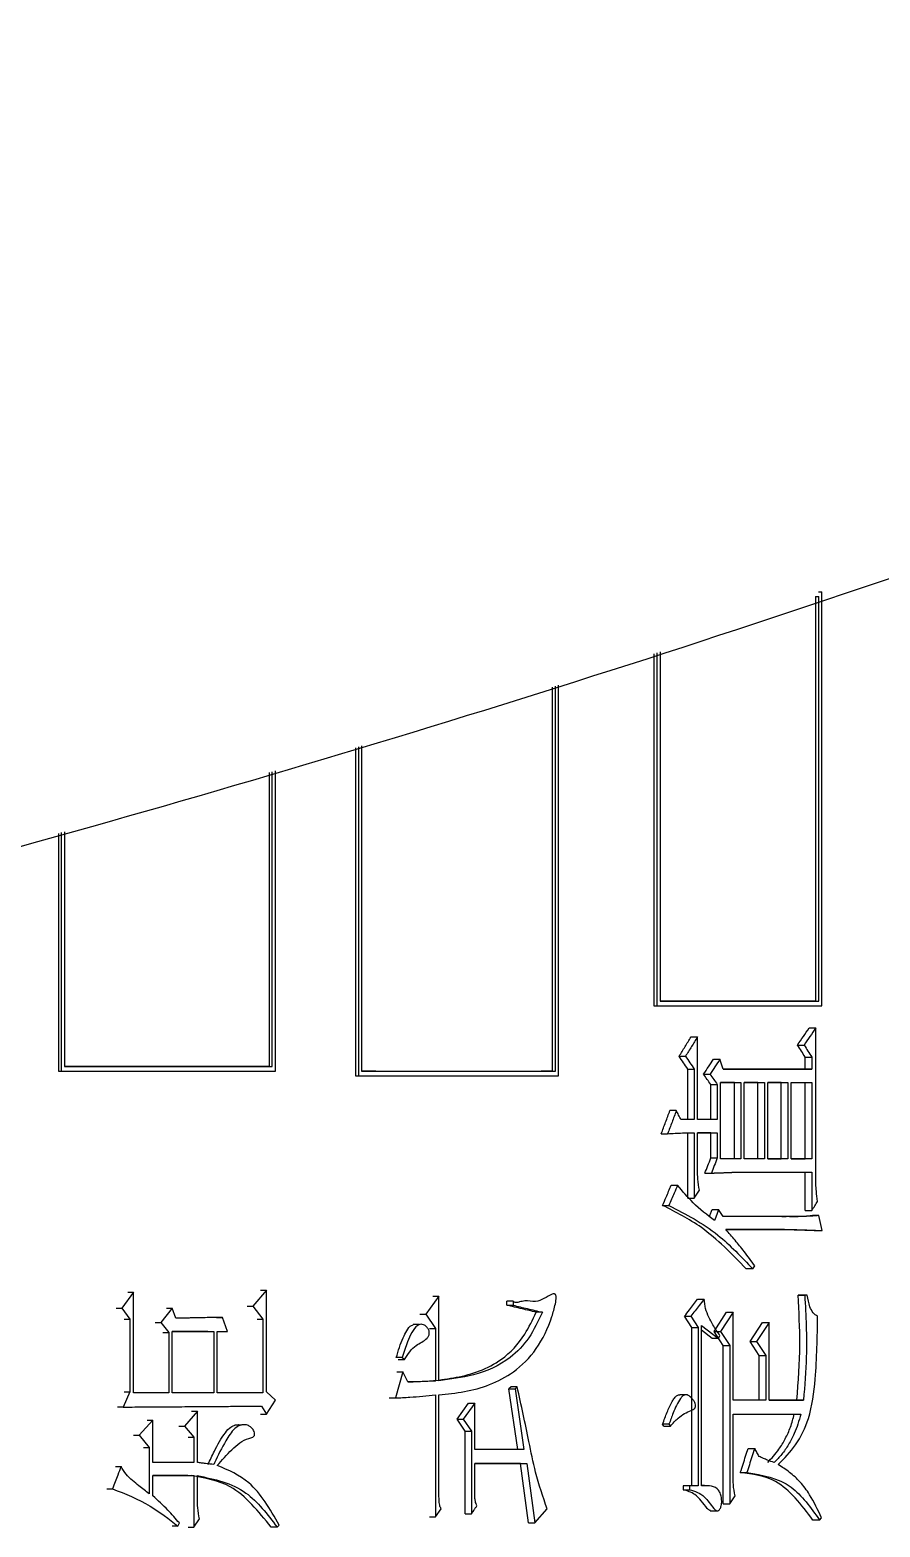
# Model space of a CAD drawing. Header units: millimetres. Extents: x 2003 to 4439, y 563 to 2285.
# Drawn here: x 2864.21 to 2873.34, y 735.82 to 751.88 of the extents above; entities that cross this region are included whole.
import ezdxf

# ---------------------------------------------------------------- set-up
doc = ezdxf.new("R2010")
doc.units = ezdxf.units.MM

msp = doc.modelspace()

# ---------------------------------------------------------------- linework, layer by layer
at = {"color": 7, "linetype": 'Continuous', "lineweight": 25}
for p, q in [((2872.678, 745.851), (2872.714, 745.851)), ((2872.714, 741.41), (2872.714, 745.851)), ((2872.646, 745.801), (2872.682, 745.801)), ((2872.646, 745.801), (2872.646, 741.46)), ((2872.682, 741.46), (2872.682, 745.801)), ((2870.944, 745.196), (2870.944, 741.41)), ((2870.977, 745.207), (2870.977, 741.46)), ((2870.91, 745.185), (2870.91, 741.41)), ((2869.821, 744.826), (2869.821, 740.707)), ((2869.854, 740.707), (2869.854, 744.837)), ((2869.888, 740.657), (2869.888, 744.848)), ((2867.708, 744.178), (2867.708, 740.657)), ((2867.74, 744.187), (2867.74, 740.657)), ((2867.774, 744.197), (2867.774, 740.707)), ((2866.782, 743.911), (2866.782, 740.757)), ((2866.814, 740.757), (2866.814, 743.92)), ((2866.849, 740.707), (2866.849, 743.93)), ((2864.55, 743.267), (2864.55, 740.707)), ((2864.586, 743.277), (2864.586, 740.757)), ((2864.52, 743.258), (2864.52, 740.707)), ((2870.91, 741.41), (2872.678, 741.41)), ((2870.91, 741.41), (2870.944, 741.41)), ((2870.944, 741.41), (2872.714, 741.41)), ((2870.977, 741.46), (2872.682, 741.46)), ((2872.646, 741.46), (2870.977, 741.46)), ((2872.646, 741.46), (2872.682, 741.46)), ((2872.678, 741.41), (2872.714, 741.41)), ((2871.31, 741.075), (2871.379, 741.075)), ((2871.379, 740.188), (2871.379, 741.075)), ((2872.578, 741.172), (2872.649, 741.172)), ((2871.183, 740.869), (2871.251, 740.869)), ((2872.453, 740.988), (2872.524, 740.988)), ((2872.536, 740.858), (2872.607, 740.858)), ((2872.536, 740.728), (2872.536, 740.858)), ((2872.607, 740.858), (2872.607, 740.728)), ((2864.52, 740.707), (2866.818, 740.707)), ((2864.52, 740.707), (2864.55, 740.707)), ((2866.782, 740.757), (2866.814, 740.757)), ((2866.818, 740.707), (2866.849, 740.707)), ((2867.926, 740.707), (2867.774, 740.707)), ((2869.821, 740.707), (2869.7, 740.707)), ((2869.821, 740.707), (2869.854, 740.707)), ((2871.275, 740.728), (2871.344, 740.728)), ((2871.275, 740.188), (2871.275, 740.728)), ((2871.344, 740.728), (2871.344, 740.188)), ((2871.551, 740.837), (2871.62, 740.837)), ((2872.607, 740.728), (2871.655, 740.728)), ((2871.655, 740.728), (2872.536, 740.728)), ((2872.536, 740.728), (2872.607, 740.728)), ((2867.708, 740.657), (2867.774, 740.657)), ((2867.708, 740.657), (2867.74, 740.657)), ((2868.266, 740.657), (2869.854, 740.657)), ((2869.854, 740.657), (2869.888, 740.657)), ((2871.445, 740.674), (2871.514, 740.674)), ((2871.522, 740.566), (2871.592, 740.566)), ((2871.522, 740.188), (2871.522, 740.566)), ((2871.592, 740.566), (2871.592, 740.188)), ((2871.627, 739.766), (2871.627, 740.588)), ((2871.627, 740.588), (2871.845, 740.588)), ((2871.776, 740.588), (2871.627, 740.588)), ((2871.776, 740.588), (2871.845, 740.588)), ((2871.776, 739.766), (2871.776, 740.588)), ((2871.845, 740.588), (2871.845, 739.766)), ((2871.881, 739.766), (2871.881, 740.588)), ((2871.881, 740.588), (2872.098, 740.588)), ((2872.028, 740.588), (2871.881, 740.588)), ((2872.028, 740.588), (2872.098, 740.588)), ((2872.028, 739.766), (2872.028, 740.588)), ((2872.098, 740.588), (2872.098, 739.766)), ((2872.133, 739.766), (2872.133, 740.588)), ((2872.133, 740.588), (2872.35, 740.588)), ((2872.279, 740.588), (2872.133, 740.588)), ((2872.279, 740.588), (2872.35, 740.588)), ((2872.279, 739.766), (2872.279, 740.588)), ((2872.35, 740.588), (2872.35, 739.766)), ((2872.384, 739.766), (2872.384, 740.588)), ((2872.384, 740.588), (2872.607, 740.588)), ((2872.536, 739.766), (2872.536, 740.588)), ((2872.607, 740.588), (2872.607, 739.766)), ((2871.152, 740.285), (2871.083, 740.285)), ((2871.344, 740.188), (2871.202, 740.188)), ((2871.592, 740.188), (2871.379, 740.188)), ((2870.991, 740.036), (2871.059, 740.036)), ((2871.275, 739.344), (2871.275, 740.047)), ((2871.344, 740.047), (2871.344, 739.344)), ((2871.379, 740.047), (2871.592, 740.047)), ((2871.379, 739.647), (2871.379, 740.047)), ((2871.522, 740.047), (2871.379, 740.047)), ((2871.522, 740.047), (2871.592, 740.047)), ((2871.522, 739.777), (2871.522, 740.047)), ((2871.592, 740.047), (2871.592, 739.777)), ((2871.522, 739.777), (2871.592, 739.777)), ((2871.845, 739.766), (2871.627, 739.766)), ((2872.098, 739.766), (2871.881, 739.766)), ((2872.35, 739.766), (2872.133, 739.766)), ((2872.133, 739.766), (2872.279, 739.766)), ((2872.35, 739.766), (2872.279, 739.766)), ((2872.607, 739.766), (2872.384, 739.766)), ((2872.384, 739.766), (2872.536, 739.766)), ((2872.607, 739.766), (2872.536, 739.766)), ((2871.459, 739.614), (2871.528, 739.614)), ((2871.824, 739.625), (2872.607, 739.625)), ((2872.536, 739.214), (2872.536, 739.625)), ((2872.607, 739.625), (2872.607, 739.214)), ((2871.097, 739.484), (2871.166, 739.484)), ((2871.005, 739.268), (2871.073, 739.268)), ((2871.275, 739.344), (2871.344, 739.344)), ((2871.536, 739.225), (2871.606, 739.225)), ((2871.655, 739.149), (2871.606, 739.225)), ((2872.357, 739.149), (2871.655, 739.149)), ((2872.286, 739.149), (2872.332, 739.149)), ((2872.536, 739.214), (2872.607, 739.214)), ((2872.683, 739.16), (2872.613, 739.16)), ((2872.718, 738.998), (2872.683, 739.16)), ((2871.683, 739.008), (2872.384, 739.008)), ((2872.314, 739.008), (2871.683, 739.008)), ((2872.314, 739.008), (2872.384, 739.008)), ((2872.647, 738.998), (2872.718, 738.998)), ((2871.972, 738.587), (2871.993, 738.619)), ((2871.972, 738.587), (2871.902, 738.587)), ((2865.324, 738.338), (2865.2, 738.165)), ((2865.263, 738.338), (2865.324, 738.338)), ((2865.324, 737.256), (2865.324, 738.338)), ((2866.752, 738.359), (2866.608, 738.186)), ((2866.69, 738.359), (2866.752, 738.359)), ((2866.752, 737.267), (2866.752, 738.359)), ((2868.604, 738.295), (2868.463, 738.1)), ((2868.539, 738.295), (2868.604, 738.295)), ((2868.604, 737.386), (2868.604, 738.295)), ((2872.46, 738.305), (2872.531, 738.305)), ((2872.488, 738.305), (2872.46, 738.305)), ((2872.558, 738.305), (2872.488, 738.305)), ((2872.558, 738.305), (2872.531, 738.305)), ((2865.139, 738.165), (2865.2, 738.165)), ((2865.2, 738.165), (2865.285, 738.046)), ((2865.741, 738.165), (2865.618, 738.013)), ((2865.68, 738.165), (2865.741, 738.165)), ((2865.78, 738.057), (2865.741, 738.165)), ((2866.545, 738.186), (2866.608, 738.186)), ((2866.608, 738.186), (2866.714, 738.046)), ((2869.4, 738.24), (2869.334, 738.24)), ((2869.334, 738.197), (2869.334, 738.24)), ((2869.334, 738.197), (2869.4, 738.197)), ((2869.4, 738.24), (2869.4, 738.197)), ((2869.714, 738.121), (2869.647, 738.121)), ((2871.381, 738.262), (2871.45, 738.262)), ((2871.558, 737.916), (2871.691, 738.121)), ((2871.761, 738.121), (2871.627, 737.916)), ((2871.691, 738.121), (2871.761, 738.121)), ((2871.761, 737.18), (2871.761, 738.121)), ((2865.224, 738.046), (2865.285, 738.046)), ((2865.285, 738.046), (2865.285, 737.267)), ((2865.557, 738.013), (2865.618, 738.013)), ((2865.618, 738.013), (2865.703, 737.905)), ((2866.217, 738.067), (2866.279, 738.067)), ((2866.333, 737.916), (2866.279, 738.067)), ((2866.652, 738.046), (2866.714, 738.046)), ((2866.714, 738.046), (2866.714, 737.256)), ((2868.393, 737.989), (2868.327, 737.989)), ((2868.398, 738.1), (2868.463, 738.1)), ((2868.463, 738.1), (2868.567, 737.948)), ((2871.239, 738.078), (2871.308, 738.078)), ((2871.317, 737.959), (2871.239, 738.078)), ((2871.308, 738.078), (2871.386, 737.959)), ((2871.422, 737.981), (2871.606, 737.84)), ((2871.422, 736.261), (2871.422, 737.981)), ((2871.944, 737.808), (2872.077, 738.013)), ((2872.147, 738.013), (2872.014, 737.808)), ((2872.077, 738.013), (2872.147, 738.013)), ((2872.147, 737.18), (2872.147, 738.013)), ((2865.641, 737.905), (2865.703, 737.905)), ((2865.703, 737.905), (2865.703, 737.256)), ((2865.741, 737.256), (2865.741, 737.916)), ((2865.741, 737.916), (2866.187, 737.916)), ((2866.125, 737.916), (2865.741, 737.916)), ((2866.125, 737.916), (2866.187, 737.916)), ((2866.187, 737.916), (2866.187, 737.256)), ((2866.225, 737.916), (2866.333, 737.916)), ((2866.225, 737.256), (2866.225, 737.916)), ((2866.271, 737.916), (2866.333, 737.916)), ((2868.502, 737.948), (2868.567, 737.948)), ((2868.567, 737.948), (2868.567, 737.386)), ((2871.317, 737.959), (2871.386, 737.959)), ((2871.317, 736.261), (2871.317, 737.959)), ((2871.386, 737.959), (2871.386, 736.261)), ((2871.536, 737.84), (2871.422, 737.928)), ((2871.606, 737.84), (2871.536, 737.84)), ((2871.558, 737.916), (2871.627, 737.916)), ((2871.656, 737.764), (2871.558, 737.916)), ((2871.606, 737.84), (2871.62, 737.873)), ((2871.627, 737.916), (2871.726, 737.764)), ((2871.944, 737.808), (2872.014, 737.808)), ((2872.042, 737.656), (2871.944, 737.808)), ((2872.014, 737.808), (2872.112, 737.656)), ((2871.656, 737.764), (2871.726, 737.764)), ((2871.656, 736.066), (2871.656, 737.764)), ((2871.726, 737.764), (2871.726, 736.066)), ((2872.042, 737.656), (2872.112, 737.656)), ((2872.042, 737.18), (2872.042, 737.656)), ((2872.112, 737.656), (2872.112, 737.18)), ((2868.218, 737.483), (2868.136, 737.202)), ((2868.153, 737.483), (2868.218, 737.483)), ((2868.168, 737.613), (2868.233, 737.613)), ((2868.27, 737.375), (2868.218, 737.483)), ((2868.502, 737.386), (2868.567, 737.386)), ((2869.378, 737.321), (2869.356, 737.299)), ((2869.444, 737.321), (2869.378, 737.321)), ((2869.444, 737.321), (2869.422, 737.299)), ((2865.285, 737.267), (2865.215, 737.105)), ((2865.703, 737.256), (2865.324, 737.256)), ((2866.187, 737.256), (2865.741, 737.256)), ((2866.714, 737.256), (2866.225, 737.256)), ((2866.851, 737.18), (2866.752, 737.267)), ((2866.752, 737.029), (2866.851, 737.18)), ((2868.071, 737.202), (2868.136, 737.202)), ((2868.567, 737.234), (2868.567, 735.926)), ((2868.604, 736.142), (2868.604, 737.234)), ((2869.356, 737.299), (2869.422, 737.299)), ((2869.451, 736.65), (2869.356, 737.299)), ((2869.422, 737.299), (2869.517, 736.65)), ((2871.258, 737.236), (2871.189, 737.236)), ((2872.112, 737.18), (2871.761, 737.18)), ((2872.517, 737.18), (2872.147, 737.18)), ((2872.147, 737.18), (2872.446, 737.18)), ((2872.446, 737.18), (2872.517, 737.18)), ((2865.215, 737.105), (2865.155, 737.105)), ((2866.011, 737.061), (2865.872, 736.899)), ((2865.949, 737.061), (2866.011, 737.061)), ((2866.011, 736.51), (2866.011, 737.061)), ((2866.69, 737.029), (2866.752, 737.029)), ((2866.699, 737.115), (2866.752, 737.029)), ((2868.798, 736.975), (2868.923, 737.148)), ((2868.989, 737.148), (2868.863, 736.975)), ((2868.923, 737.148), (2868.989, 737.148)), ((2868.989, 736.65), (2868.989, 737.148)), ((2871.761, 736.369), (2871.761, 737.029)), ((2871.761, 737.029), (2872.489, 737.029)), ((2865.533, 736.964), (2865.386, 736.802)), ((2865.472, 736.964), (2865.533, 736.964)), ((2865.533, 736.51), (2865.533, 736.964)), ((2865.811, 736.899), (2865.872, 736.899)), ((2865.872, 736.899), (2865.972, 736.78)), ((2866.475, 736.91), (2866.412, 736.91)), ((2868.798, 736.975), (2868.863, 736.975)), ((2868.886, 736.845), (2868.798, 736.975)), ((2868.863, 736.975), (2868.952, 736.845)), ((2868.886, 736.845), (2868.952, 736.845)), ((2868.886, 735.958), (2868.886, 736.845)), ((2871.073, 736.921), (2871.005, 736.921)), ((2871.019, 736.899), (2871.005, 736.921)), ((2871.019, 736.899), (2871.088, 736.899)), ((2871.073, 736.921), (2871.088, 736.899)), ((2865.325, 736.802), (2865.386, 736.802)), ((2865.386, 736.802), (2865.494, 736.672)), ((2865.911, 736.78), (2865.972, 736.78)), ((2865.972, 736.78), (2865.972, 736.51)), ((2865.433, 736.672), (2865.494, 736.672)), ((2865.494, 736.672), (2865.494, 736.174)), ((2869.517, 736.65), (2868.989, 736.65)), ((2871.923, 736.661), (2871.993, 736.661)), ((2865.131, 736.466), (2865.192, 736.466)), ((2865.972, 736.51), (2865.533, 736.51)), ((2865.533, 736.369), (2865.972, 736.369)), ((2865.533, 736.153), (2865.533, 736.369)), ((2865.91, 736.369), (2865.533, 736.369)), ((2865.911, 736.369), (2865.972, 736.369)), ((2865.972, 736.369), (2865.972, 735.817)), ((2866.011, 736.12), (2866.011, 736.369)), ((2868.989, 736.499), (2869.546, 736.499)), ((2868.989, 736.174), (2868.989, 736.499)), ((2869.48, 736.499), (2868.989, 736.499)), ((2869.48, 736.499), (2869.546, 736.499)), ((2869.567, 735.861), (2869.48, 736.499)), ((2869.546, 736.499), (2869.634, 735.861)), ((2871.839, 736.401), (2871.909, 736.401)), ((2865.038, 736.228), (2865.099, 736.228)), ((2871.225, 736.261), (2871.225, 736.218)), ((2871.294, 736.261), (2871.225, 736.261)), ((2871.225, 736.218), (2871.294, 736.218)), ((2871.294, 736.261), (2871.294, 736.218)), ((2871.386, 736.261), (2871.294, 736.261)), ((2871.453, 736.262), (2871.422, 736.262)), ((2871.656, 736.066), (2871.726, 736.066)), ((2871.726, 736.066), (2871.782, 736.153)), ((2865.972, 735.817), (2866.034, 735.904)), ((2868.502, 735.926), (2868.567, 735.926)), ((2868.567, 735.926), (2868.627, 736.012)), ((2868.886, 735.958), (2868.952, 735.958)), ((2869.634, 735.861), (2869.765, 736.012)), ((2871.515, 735.993), (2871.585, 735.993)), ((2872.69, 735.893), (2872.619, 735.893)), ((2872.69, 735.893), (2872.711, 735.915)), ((2865.803, 735.828), (2865.818, 735.861)), ((2866.866, 735.817), (2866.889, 735.839)), ((2869.567, 735.861), (2869.634, 735.861))]:
    msp.add_line(p, q, dxfattribs=at)
at = {"color": 7, "linetype": 'Continuous', "lineweight": 25, "flags": 128}
for points in [[(2872.649, 739.571), (2872.649, 740.165), (2872.649, 741.172)], [(2871.655, 740.728), (2871.637, 740.783), (2871.62, 740.837)], [(2871.606, 739.225), (2871.59, 739.18), (2871.576, 739.143), (2871.563, 739.106)], [(2868.21, 737.635), (2868.187, 737.635), (2868.166, 737.635), (2868.146, 737.635)], [(2868.21, 737.635), (2868.222, 737.624), (2868.233, 737.613)], [(2865.224, 737.267), (2865.239, 737.267), (2865.255, 737.267), (2865.285, 737.267)], [(2868.952, 736.845), (2868.952, 736.401), (2868.952, 735.958)], [(2865.803, 735.828), (2865.779, 735.828), (2865.76, 735.828), (2865.742, 735.828)], [(2865.911, 735.817), (2865.926, 735.817), (2865.941, 735.817), (2865.972, 735.817)], [(2866.866, 735.817), (2866.843, 735.817), (2866.823, 735.817), (2866.804, 735.817)]]:
    msp.add_lwpolyline(points, dxfattribs=at)
at = {"color": 7, "linetype": 'Continuous', "lineweight": 25}
for points, knots in [([(2818.188, 736.933), (2820.748, 736.958), (2824.328, 736.993), (2829.598, 737.272), (2834.062, 737.607), (2839.378, 738.173), (2844.947, 738.946), (2850.76, 739.956), (2856.732, 741.212), (2862.808, 742.723), (2868.946, 744.493), (2875.111, 746.527), (2881.274, 748.827), (2887.411, 751.392), (2893.499, 754.223), (2899.519, 757.316), (2905.452, 760.671), (2911.281, 764.283), (2916.991, 768.149), (2922.566, 772.263), (2927.993, 776.62), (2933.259, 781.214), (2938.35, 786.039), (2943.255, 791.086), (2947.962, 796.349), (2952.46, 801.819), (2956.738, 807.488), (2960.787, 813.345), (2964.597, 819.381), (2968.158, 825.587), (2971.463, 831.952), (2974.504, 838.464), (2977.273, 845.114), (2979.764, 851.888), (2981.969, 858.776), (2983.884, 865.765), (2985.502, 872.842), (2986.82, 879.996), (2987.833, 887.213), (2988.538, 894.48), (2988.93, 901.784), (2989.009, 909.112), (2988.772, 916.45), (2988.218, 923.785), (2987.346, 931.102), (2986.156, 938.39), (2984.648, 945.632), (2982.823, 952.817), (2980.682, 959.93), (2978.228, 966.957), (2975.463, 973.886), (2972.391, 980.702), (2969.014, 987.393), (2965.336, 993.945), (2961.362, 1000.345), (2957.097, 1006.58), (2952.546, 1012.638), (2947.714, 1018.506), (2942.607, 1024.173), (2937.23, 1029.625), (2931.784, 1034.673), (2926.31, 1039.325), (2920.852, 1043.595), (2915.227, 1047.637), (2909.446, 1051.445), (2903.518, 1055.013), (2897.456, 1058.335), (2891.27, 1061.406), (2884.973, 1064.219), (2878.58, 1066.771), (2872.105, 1069.057), (2865.567, 1071.073), (2858.992, 1072.816), (2852.419, 1074.281), (2845.925, 1075.462), (2839.636, 1076.359), (2834.112, 1076.943), (2829.229, 1077.31), (2824.405, 1077.55), (2818.431, 1077.667), (2812.914, 1077.557), (2807.645, 1077.285), (2803.18, 1076.948), (2797.864, 1076.383), (2792.295, 1075.609), (2786.482, 1074.599), (2780.511, 1073.343), (2774.435, 1071.833), (2768.297, 1070.062), (2762.131, 1068.028), (2755.968, 1065.728), (2749.831, 1063.163), (2743.743, 1060.333), (2737.723, 1057.239), (2731.791, 1053.884), (2725.962, 1050.272), (2720.252, 1046.407), (2714.676, 1042.292), (2709.249, 1037.935), (2703.983, 1033.341), (2698.892, 1028.516), (2693.987, 1023.469), (2689.28, 1018.206), (2684.782, 1012.736), (2680.504, 1007.068), (2676.455, 1001.21), (2672.646, 995.174), (2669.084, 988.968), (2665.779, 982.603), (2662.737, 976.091), (2659.975, 969.44), (2657.638, 963.158), (2656.359, 959.053), (2655.796, 957.244)], [0, 0, 0, 0, 0.0102074, 0.014274, 0.021037, 0.0280561, 0.0355867, 0.0434511, 0.0515783, 0.0599113, 0.0684099, 0.0770439, 0.085791, 0.0946336, 0.1035582, 0.112554, 0.1216124, 0.1307262, 0.1398897, 0.1490979, 0.1583469, 0.1676331, 0.1769537, 0.1863062, 0.1956884, 0.2050985, 0.2145348, 0.2239961, 0.233481, 0.2429885, 0.2525178, 0.262068, 0.2716385, 0.2812287, 0.2908382, 0.3004664, 0.3101132, 0.3197782, 0.3294613, 0.3391624, 0.3488814, 0.3586183, 0.3683733, 0.3781464, 0.387938, 0.3977483, 0.4075776, 0.4174265, 0.4272956, 0.4371854, 0.4470968, 0.4570307, 0.4669882, 0.4769704, 0.486979, 0.4970156, 0.5070822, 0.5171812, 0.5273154, 0.5374882, 0.5477037, 0.5569145, 0.5661226, 0.5753266, 0.5845258, 0.5937191, 0.6029052, 0.6120821, 0.6212471, 0.6303962, 0.6395236, 0.6486197, 0.6576679, 0.6666375, 0.6754633, 0.6839789, 0.6919633, 0.6976055, 0.7035012, 0.7112199, 0.7214273, 0.7254939, 0.7322569, 0.739276, 0.7468066, 0.754671, 0.7627982, 0.7711312, 0.7796298, 0.7882638, 0.7970109, 0.8058535, 0.8147781, 0.8237739, 0.8328323, 0.8419461, 0.8511096, 0.8603178, 0.8695668, 0.878853, 0.8881736, 0.8975261, 0.9069083, 0.9163184, 0.9257547, 0.935216, 0.9447009, 0.9542084, 0.9637377, 0.9732879, 0.9828584, 0.9924486, 1, 1, 1, 1]), ([(2871.183, 740.869), (2871.204, 740.903), (2871.246, 740.972), (2871.289, 741.04), (2871.31, 741.075)], [0, 0, 0, 0, 0.499999, 1, 1, 1, 1]), ([(2871.379, 741.075), (2871.358, 741.04), (2871.315, 740.972), (2871.273, 740.903), (2871.251, 740.869)], [0, 0, 0, 0, 0.5, 1, 1, 1, 1]), ([(2872.453, 740.988), (2872.474, 741.019), (2872.516, 741.08), (2872.557, 741.141), (2872.578, 741.172)], [0, 0, 0, 0, 0.499999, 1, 1, 1, 1]), ([(2872.649, 741.172), (2872.628, 741.141), (2872.586, 741.08), (2872.544, 741.019), (2872.524, 740.988)], [0, 0, 0, 0, 0.5, 1, 1, 1, 1]), ([(2871.275, 740.728), (2871.259, 740.752), (2871.229, 740.799), (2871.198, 740.846), (2871.183, 740.869)], [0, 0, 0, 0, 0.5, 1, 1, 1, 1]), ([(2871.251, 740.869), (2871.267, 740.846), (2871.298, 740.799), (2871.328, 740.752), (2871.344, 740.728)], [0, 0, 0, 0, 0.499999, 1, 1, 1, 1]), ([(2872.536, 740.858), (2872.522, 740.88), (2872.495, 740.923), (2872.467, 740.966), (2872.453, 740.988)], [0, 0, 0, 0, 0.5, 1, 1, 1, 1]), ([(2872.524, 740.988), (2872.537, 740.966), (2872.565, 740.923), (2872.593, 740.88), (2872.607, 740.858)], [0, 0, 0, 0, 0.499999, 1, 1, 1, 1]), ([(2864.55, 740.707), (2864.783, 740.707), (2865.248, 740.707), (2866.016, 740.707), (2866.546, 740.707), (2866.849, 740.707)], [0, 0, 0, 0, 0.300085, 0.60017, 1, 1, 1, 1]), ([(2864.586, 740.757), (2864.819, 740.757), (2865.284, 740.757), (2866.027, 740.757), (2866.534, 740.757), (2866.814, 740.757)], [0, 0, 0, 0, 0.30968, 0.61936, 1, 1, 1, 1]), ([(2866.782, 740.757), (2866.599, 740.757), (2866.232, 740.757), (2865.503, 740.757), (2864.951, 740.757), (2864.586, 740.757)], [0, 0, 0, 0, 0.2534485, 0.506897, 1, 1, 1, 1]), ([(2867.774, 740.707), (2867.992, 740.707), (2868.427, 740.707), (2869.121, 740.707), (2869.594, 740.707), (2869.854, 740.707)], [0, 0, 0, 0, 0.309921, 0.619841, 1, 1, 1, 1]), ([(2871.445, 740.674), (2871.462, 740.701), (2871.498, 740.755), (2871.533, 740.81), (2871.551, 740.837)], [0, 0, 0, 0, 0.4999987, 1, 1, 1, 1]), ([(2871.62, 740.837), (2871.602, 740.81), (2871.567, 740.755), (2871.531, 740.701), (2871.514, 740.674)], [0, 0, 0, 0, 0.499999, 1, 1, 1, 1]), ([(2867.74, 740.657), (2867.957, 740.657), (2868.393, 740.657), (2869.11, 740.657), (2869.605, 740.657), (2869.888, 740.657)], [0, 0, 0, 0, 0.300081, 0.600162, 1, 1, 1, 1]), ([(2871.522, 740.566), (2871.509, 740.584), (2871.484, 740.62), (2871.458, 740.656), (2871.445, 740.674)], [0, 0, 0, 0, 0.5000002, 1, 1, 1, 1]), ([(2871.514, 740.674), (2871.527, 740.656), (2871.553, 740.62), (2871.579, 740.584), (2871.592, 740.566)], [0, 0, 0, 0, 0.499999, 1, 1, 1, 1]), ([(2870.991, 740.036), (2871.006, 740.078), (2871.037, 740.161), (2871.068, 740.243), (2871.083, 740.285)], [0, 0, 0, 0, 0.5, 1, 1, 1, 1]), ([(2871.152, 740.285), (2871.136, 740.243), (2871.106, 740.161), (2871.075, 740.078), (2871.059, 740.036)], [0, 0, 0, 0, 0.499999, 1, 1, 1, 1]), ([(2871.202, 740.188), (2871.193, 740.204), (2871.177, 740.236), (2871.16, 740.269), (2871.152, 740.285)], [0, 0, 0, 0, 0.500001, 1, 1, 1, 1]), ([(2871.059, 740.036), (2871.086, 740.038), (2871.138, 740.042), (2871.233, 740.046), (2871.301, 740.047), (2871.344, 740.047)], [0, 0, 0, 0, 0.276869, 0.553757, 1, 1, 1, 1]), ([(2871.459, 739.614), (2871.469, 739.641), (2871.491, 739.695), (2871.512, 739.749), (2871.522, 739.777)], [0, 0, 0, 0, 0.499999, 1, 1, 1, 1]), ([(2871.592, 739.777), (2871.581, 739.749), (2871.56, 739.695), (2871.539, 739.641), (2871.528, 739.614)], [0, 0, 0, 0, 0.5, 1, 1, 1, 1]), ([(2871.4, 739.43), (2871.393, 739.47), (2871.381, 739.541), (2871.38, 739.614), (2871.379, 739.647)], [0, 0, 0, 0, 0.558835, 1, 1, 1, 1]), ([(2871.528, 739.614), (2871.53, 739.614), (2871.535, 739.614), (2871.54, 739.615), (2871.545, 739.615), (2871.549, 739.615), (2871.554, 739.615), (2871.558, 739.615), (2871.563, 739.616), (2871.568, 739.616), (2871.572, 739.616), (2871.577, 739.616), (2871.581, 739.616), (2871.587, 739.616), (2871.591, 739.617), (2871.596, 739.617), (2871.6, 739.617), (2871.608, 739.617), (2871.617, 739.617), (2871.626, 739.618), (2871.635, 739.618), (2871.644, 739.618), (2871.653, 739.619), (2871.662, 739.619), (2871.671, 739.619), (2871.683, 739.62), (2871.692, 739.62), (2871.701, 739.621), (2871.71, 739.621), (2871.719, 739.621), (2871.728, 739.622), (2871.737, 739.622), (2871.746, 739.622), (2871.755, 739.623), (2871.762, 739.623), (2871.768, 739.623), (2871.775, 739.623), (2871.781, 739.623), (2871.785, 739.624), (2871.79, 739.624), (2871.794, 739.624), (2871.799, 739.624), (2871.803, 739.624), (2871.808, 739.624), (2871.813, 739.625), (2871.818, 739.625), (2871.822, 739.625), (2871.824, 739.625)], [0, 0, 0, 0, 0.0228582, 0.0457162, 0.0571452, 0.0685742, 0.0914321, 0.1028611, 0.1142901, 0.1371481, 0.1485771, 0.1600061, 0.1828641, 0.1942931, 0.217151, 0.22858, 0.240009, 0.262867, 0.308583, 0.3314409, 0.3542989, 0.4000149, 0.4228729, 0.4457309, 0.4914468, 0.5143048, 0.5600208, 0.5828788, 0.6057367, 0.6514527, 0.6743107, 0.6971687, 0.7428846, 0.7657426, 0.7886006, 0.8114586, 0.8343166, 0.8571745, 0.8686035, 0.8800325, 0.9028905, 0.9143195, 0.9257485, 0.9486065, 0.9600355, 0.9800177, 1, 1, 1, 1]), ([(2872.669, 739.311), (2872.664, 739.348), (2872.655, 739.409), (2872.649, 739.496), (2872.649, 739.546), (2872.649, 739.571)], [0, 0, 0, 0, 0.425218, 0.711978, 1, 1, 1, 1]), ([(2871.005, 739.268), (2871.017, 739.297), (2871.039, 739.348), (2871.07, 739.42), (2871.088, 739.463), (2871.097, 739.484)], [0, 0, 0, 0, 0.402506, 0.701253, 1, 1, 1, 1]), ([(2871.166, 739.484), (2871.154, 739.455), (2871.132, 739.405), (2871.101, 739.333), (2871.083, 739.29), (2871.073, 739.268)], [0, 0, 0, 0, 0.402372, 0.701186, 1, 1, 1, 1]), ([(2871.563, 739.106), (2871.484, 739.165), (2871.342, 739.272), (2871.22, 739.419), (2871.166, 739.484)], [0, 0, 0, 0, 0.5582906, 1, 1, 1, 1]), ([(2871.344, 739.344), (2871.353, 739.358), (2871.372, 739.387), (2871.391, 739.416), (2871.4, 739.43)], [0, 0, 0, 0, 0.5, 1, 1, 1, 1]), ([(2871.902, 738.587), (2871.747, 738.747), (2871.472, 739.032), (2871.147, 739.196), (2871.005, 739.268)], [0, 0, 0, 0, 0.563504, 1, 1, 1, 1]), ([(2871.073, 739.268), (2871.254, 739.174), (2871.578, 739.004), (2871.851, 738.715), (2871.972, 738.587)], [0, 0, 0, 0, 0.556051, 1, 1, 1, 1]), ([(2872.607, 739.214), (2872.617, 739.23), (2872.638, 739.263), (2872.659, 739.295), (2872.669, 739.311)], [0, 0, 0, 0, 0.499999, 1, 1, 1, 1]), ([(2871.51, 739.15), (2871.51, 739.15), (2871.514, 739.163), (2871.523, 739.188), (2871.532, 739.212), (2871.536, 739.225)], [0, 0, 0, 0, 0.010312, 0.505157, 1, 1, 1, 1]), ([(2872.683, 739.16), (2872.681, 739.16), (2872.676, 739.159), (2872.666, 739.158), (2872.655, 739.157), (2872.645, 739.156), (2872.639, 739.156), (2872.634, 739.156), (2872.629, 739.155), (2872.623, 739.155), (2872.615, 739.154), (2872.605, 739.153), (2872.595, 739.153), (2872.585, 739.152), (2872.575, 739.152), (2872.564, 739.151), (2872.554, 739.151), (2872.544, 739.15), (2872.534, 739.15), (2872.524, 739.15), (2872.514, 739.15), (2872.504, 739.149), (2872.493, 739.149), (2872.483, 739.149), (2872.473, 739.149), (2872.463, 739.149), (2872.455, 739.149), (2872.448, 739.149), (2872.441, 739.149), (2872.435, 739.149), (2872.43, 739.149), (2872.425, 739.149), (2872.42, 739.149), (2872.415, 739.149), (2872.41, 739.149), (2872.405, 739.149), (2872.399, 739.149), (2872.394, 739.149), (2872.389, 739.149), (2872.384, 739.149), (2872.379, 739.149), (2872.374, 739.149), (2872.369, 739.149), (2872.363, 739.149), (2872.359, 739.149), (2872.357, 739.149)], [0, 0, 0, 0, 0.023274, 0.046547, 0.093095, 0.116368, 0.139642, 0.151279, 0.162916, 0.18619, 0.209463, 0.232737, 0.279285, 0.302558, 0.325832, 0.372379, 0.395653, 0.418927, 0.465474, 0.488748, 0.512022, 0.558569, 0.581843, 0.605117, 0.651664, 0.674938, 0.698211, 0.721485, 0.744759, 0.756396, 0.779669, 0.791306, 0.802943, 0.826217, 0.837854, 0.84949, 0.872764, 0.884401, 0.896038, 0.919311, 0.930948, 0.942585, 0.965859, 0.977496, 1, 1, 1, 1]), ([(2872.366, 739.149), (2872.38, 739.149), (2872.428, 739.149), (2872.511, 739.151), (2872.579, 739.157), (2872.613, 739.16)], [0, 0, 0, 0, 0.171827, 0.585698, 1, 1, 1, 1]), ([(2871.993, 738.619), (2871.956, 738.671), (2871.888, 738.766), (2871.783, 738.894), (2871.717, 738.97), (2871.683, 739.008)], [0, 0, 0, 0, 0.38007, 0.689866, 1, 1, 1, 1]), ([(2872.647, 738.998), (2872.606, 738.999), (2872.53, 739.001), (2872.419, 739.005), (2872.349, 739.007), (2872.314, 739.008)], [0, 0, 0, 0, 0.371274, 0.685636, 1, 1, 1, 1]), ([(2872.384, 739.008), (2872.387, 739.008), (2872.392, 739.008), (2872.399, 739.008), (2872.404, 739.008), (2872.409, 739.008), (2872.414, 739.008), (2872.419, 739.007), (2872.424, 739.007), (2872.43, 739.007), (2872.435, 739.007), (2872.44, 739.007), (2872.446, 739.006), (2872.454, 739.006), (2872.464, 739.006), (2872.475, 739.006), (2872.485, 739.005), (2872.495, 739.005), (2872.506, 739.005), (2872.516, 739.004), (2872.526, 739.004), (2872.537, 739.004), (2872.547, 739.003), (2872.557, 739.003), (2872.568, 739.003), (2872.578, 739.002), (2872.586, 739.002), (2872.593, 739.002), (2872.601, 739.001), (2872.609, 739.001), (2872.616, 739.001), (2872.623, 739.001), (2872.628, 739.001), (2872.633, 739), (2872.638, 739), (2872.643, 739), (2872.649, 739), (2872.654, 739), (2872.659, 739), (2872.664, 738.999), (2872.669, 738.999), (2872.674, 738.999), (2872.679, 738.999), (2872.685, 738.999), (2872.69, 738.999), (2872.695, 738.998), (2872.7, 738.998), (2872.705, 738.998), (2872.711, 738.998), (2872.715, 738.998), (2872.718, 738.998)], [0, 0, 0, 0, 0.023174, 0.046349, 0.057936, 0.069523, 0.092698, 0.104285, 0.115872, 0.139047, 0.150634, 0.162221, 0.185396, 0.20857, 0.231745, 0.278094, 0.301268, 0.324442, 0.370791, 0.393966, 0.41714, 0.463489, 0.486664, 0.509838, 0.556187, 0.579362, 0.602536, 0.625711, 0.648885, 0.672059, 0.695234, 0.718408, 0.729996, 0.741583, 0.764757, 0.776345, 0.787932, 0.811106, 0.822693, 0.834281, 0.857455, 0.869042, 0.88063, 0.903804, 0.915391, 0.926979, 0.950153, 0.96174, 0.973327, 1, 1, 1, 1]), ([(2868.604, 737.234), (2868.695, 737.244), (2868.97, 737.273), (2869.344, 737.403), (2869.663, 737.713), (2869.794, 737.992), (2869.85, 738.186), (2869.864, 738.262), (2869.861, 738.295), (2869.859, 738.305), (2869.854, 738.313), (2869.848, 738.317), (2869.836, 738.32), (2869.795, 738.309), (2869.733, 738.265), (2869.634, 738.225), (2869.544, 738.254), (2869.475, 738.232), (2869.438, 738.225), (2869.415, 738.229), (2869.405, 738.235), (2869.401, 738.239), (2869.4, 738.24)], [0, 0, 0, 0, 0.12969, 0.391826, 0.53917, 0.686254, 0.737833, 0.763743, 0.768247, 0.772786, 0.775634, 0.778494, 0.782467, 0.792759, 0.837973, 0.883317, 0.939016, 0.96559, 0.984609, 0.99227, 0.998264, 1, 1, 1, 1]), ([(2872.446, 737.18), (2872.461, 737.379), (2872.489, 737.753), (2872.469, 738.129), (2872.46, 738.305)], [0, 0, 0, 0, 0.529593, 1, 1, 1, 1]), ([(2872.531, 738.305), (2872.542, 738.085), (2872.562, 737.709), (2872.53, 737.335), (2872.517, 737.18)], [0, 0, 0, 0, 0.586461, 1, 1, 1, 1]), ([(2872.669, 738.078), (2872.652, 738.089), (2872.618, 738.112), (2872.576, 738.193), (2872.565, 738.262), (2872.558, 738.305)], [0, 0, 0, 0, 0.268929, 0.548046, 1, 1, 1, 1]), ([(2868.539, 737.386), (2868.623, 737.397), (2868.876, 737.43), (2869.234, 737.544), (2869.514, 737.838), (2869.609, 738.04), (2869.647, 738.121)], [0, 0, 0, 0, 0.194025, 0.585754, 0.833326, 1, 1, 1, 1]), ([(2869.714, 738.121), (2869.669, 738.026), (2869.579, 737.835), (2869.331, 737.578), (2868.992, 737.438), (2868.728, 737.403), (2868.604, 737.386)], [0, 0, 0, 0, 0.194334, 0.390703, 0.714344, 1, 1, 1, 1]), ([(2869.647, 738.121), (2869.597, 738.134), (2869.52, 738.152), (2869.415, 738.178), (2869.361, 738.191), (2869.334, 738.197)], [0, 0, 0, 0, 0.482237, 0.741118, 1, 1, 1, 1]), ([(2869.4, 738.197), (2869.451, 738.185), (2869.528, 738.166), (2869.633, 738.141), (2869.687, 738.128), (2869.714, 738.121)], [0, 0, 0, 0, 0.481628, 0.740814, 1, 1, 1, 1]), ([(2871.239, 738.078), (2871.257, 738.101), (2871.29, 738.143), (2871.337, 738.205), (2871.366, 738.243), (2871.381, 738.262)], [0, 0, 0, 0, 0.376207, 0.688103, 1, 1, 1, 1]), ([(2871.45, 738.262), (2871.432, 738.239), (2871.4, 738.197), (2871.353, 738.136), (2871.323, 738.097), (2871.308, 738.078)], [0, 0, 0, 0, 0.375947, 0.687973, 1, 1, 1, 1]), ([(2871.62, 737.873), (2871.594, 737.91), (2871.551, 737.972), (2871.5, 738.069), (2871.461, 738.159), (2871.454, 738.227), (2871.45, 738.262)], [0, 0, 0, 0, 0.334836, 0.553745, 0.775373, 1, 1, 1, 1]), ([(2866.279, 738.067), (2866.218, 738.066), (2866.152, 738.065), (2866.083, 738.063), (2866.068, 738.063), (2866.052, 738.062), (2866.037, 738.062), (2866.022, 738.062), (2866.006, 738.061), (2865.987, 738.061), (2865.972, 738.061), (2865.956, 738.06), (2865.941, 738.06), (2865.925, 738.06), (2865.898, 738.059), (2865.851, 738.058), (2865.808, 738.057), (2865.78, 738.057)], [0, 0, 0, 0, 0.369844, 0.392959, 0.416074, 0.462305, 0.48542, 0.508535, 0.554765, 0.577881, 0.624111, 0.647226, 0.670342, 0.716572, 0.739687, 0.832148, 1, 1, 1, 1]), ([(2868.146, 737.635), (2868.168, 737.708), (2868.199, 737.81), (2868.257, 737.924), (2868.294, 737.976), (2868.322, 737.986), (2868.327, 737.988)], [0, 0, 0, 0, 0.537893, 0.745384, 0.947325, 1, 1, 1, 1]), ([(2868.233, 737.613), (2868.271, 737.672), (2868.338, 737.776), (2868.454, 737.809), (2868.496, 737.87), (2868.504, 737.906), (2868.492, 737.94), (2868.472, 737.965), (2868.45, 737.984), (2868.425, 737.993), (2868.4, 737.993), (2868.356, 737.974), (2868.309, 737.905), (2868.257, 737.786), (2868.228, 737.692), (2868.21, 737.635)], [0, 0, 0, 0, 0.207899, 0.367255, 0.399925, 0.431308, 0.463075, 0.497006, 0.528572, 0.558381, 0.588718, 0.619577, 0.72297, 0.829976, 1, 1, 1, 1]), ([(2872.245, 736.488), (2872.311, 736.554), (2872.443, 736.687), (2872.597, 737.001), (2872.659, 737.485), (2872.665, 737.854), (2872.669, 738.078)], [0, 0, 0, 0, 0.189312, 0.380663, 0.622562, 1, 1, 1, 1]), ([(2868.567, 737.386), (2868.54, 737.384), (2868.486, 737.38), (2868.387, 737.376), (2868.315, 737.375), (2868.27, 737.375)], [0, 0, 0, 0, 0.273961, 0.547941, 1, 1, 1, 1]), ([(2868.27, 737.376), (2868.275, 737.376), (2868.308, 737.376), (2868.386, 737.378), (2868.457, 737.383), (2868.502, 737.386)], [0, 0, 0, 0, 0.072964, 0.423407, 1, 1, 1, 1]), ([(2869.765, 736.012), (2869.721, 736.142), (2869.641, 736.376), (2869.554, 736.822), (2869.487, 737.126), (2869.444, 737.321)], [0, 0, 0, 0, 0.310143, 0.557762, 1, 1, 1, 1]), ([(2868.136, 737.202), (2868.188, 737.205), (2868.286, 737.21), (2868.43, 737.221), (2868.521, 737.23), (2868.567, 737.234)], [0, 0, 0, 0, 0.3604321, 0.6801926, 1, 1, 1, 1]), ([(2871.005, 736.921), (2871.021, 736.964), (2871.051, 737.048), (2871.094, 737.142), (2871.131, 737.203), (2871.157, 737.229), (2871.179, 737.238), (2871.188, 737.236), (2871.189, 737.236)], [0, 0, 0, 0, 0.345691, 0.672315, 0.79105, 0.911206, 0.988404, 1, 1, 1, 1]), ([(2871.088, 736.899), (2871.115, 736.93), (2871.182, 737.004), (2871.273, 737.055), (2871.336, 737.078), (2871.351, 737.092), (2871.356, 737.102), (2871.359, 737.115), (2871.357, 737.133), (2871.35, 737.158), (2871.328, 737.192), (2871.3, 737.219), (2871.269, 737.237), (2871.245, 737.236), (2871.219, 737.224), (2871.17, 737.164), (2871.123, 737.057), (2871.088, 736.961), (2871.073, 736.921)], [0, 0, 0, 0, 0.137524, 0.335447, 0.378025, 0.3933, 0.403602, 0.413937, 0.429101, 0.455133, 0.490172, 0.557555, 0.588524, 0.619673, 0.649408, 0.693614, 0.870957, 1, 1, 1, 1]), ([(2865.215, 737.105), (2865.299, 737.105), (2865.468, 737.106), (2865.719, 737.108), (2865.928, 737.109), (2866.136, 737.111), (2866.32, 737.112), (2866.522, 737.114), (2866.64, 737.115), (2866.699, 737.115)], [0, 0, 0, 0, 0.168661, 0.337321, 0.505982, 0.590312, 0.758972, 0.879486, 1, 1, 1, 1]), ([(2872.133, 736.51), (2872.175, 736.555), (2872.245, 736.63), (2872.323, 736.764), (2872.381, 736.888), (2872.406, 736.982), (2872.418, 737.029)], [0, 0, 0, 0, 0.332937, 0.552321, 0.774679, 1, 1, 1, 1]), ([(2872.489, 737.029), (2872.468, 736.957), (2872.433, 736.84), (2872.358, 736.7), (2872.286, 736.595), (2872.23, 736.538), (2872.203, 736.51)], [0, 0, 0, 0, 0.34637, 0.567178, 0.784978, 1, 1, 1, 1]), ([(2866.125, 736.488), (2866.148, 736.536), (2866.204, 736.655), (2866.28, 736.796), (2866.362, 736.89), (2866.42, 736.915), (2866.459, 736.919), (2866.479, 736.91), (2866.481, 736.909)], [0, 0, 0, 0, 0.2545356, 0.6322289, 0.7772264, 0.880906, 0.9842735, 1, 1, 1, 1]), ([(2866.225, 736.477), (2866.275, 736.536), (2866.376, 736.653), (2866.509, 736.758), (2866.595, 736.776), (2866.614, 736.789), (2866.621, 736.796), (2866.624, 736.805), (2866.625, 736.816), (2866.623, 736.833), (2866.612, 736.859), (2866.591, 736.887), (2866.556, 736.91), (2866.512, 736.918), (2866.46, 736.909), (2866.387, 736.858), (2866.298, 736.716), (2866.23, 736.582), (2866.19, 736.494), (2866.187, 736.488)], [0, 0, 0, 0, 0.181627, 0.364877, 0.405345, 0.414708, 0.422096, 0.428255, 0.434387, 0.44497, 0.464039, 0.494559, 0.524876, 0.568261, 0.613388, 0.663291, 0.787095, 0.985392, 1, 1, 1, 1]), ([(2871.839, 736.401), (2871.849, 736.432), (2871.868, 736.491), (2871.896, 736.577), (2871.914, 736.633), (2871.923, 736.661)], [0, 0, 0, 0, 0.354462, 0.677231, 1, 1, 1, 1]), ([(2871.993, 736.661), (2871.983, 736.63), (2871.964, 736.572), (2871.936, 736.485), (2871.918, 736.429), (2871.909, 736.401)], [0, 0, 0, 0, 0.354383, 0.677192, 1, 1, 1, 1]), ([(2872.042, 736.575), (2872.034, 736.589), (2872.017, 736.618), (2872.001, 736.647), (2871.993, 736.661)], [0, 0, 0, 0, 0.499998, 1, 1, 1, 1]), ([(2872.203, 736.51), (2872.179, 736.518), (2872.14, 736.531), (2872.086, 736.554), (2872.057, 736.568), (2872.042, 736.575)], [0, 0, 0, 0, 0.443144, 0.721519, 1, 1, 1, 1]), ([(2865.192, 736.466), (2865.18, 736.436), (2865.159, 736.381), (2865.127, 736.302), (2865.108, 736.253), (2865.099, 736.228)], [0, 0, 0, 0, 0.380374, 0.690187, 1, 1, 1, 1]), ([(2865.494, 736.174), (2865.457, 736.202), (2865.397, 736.249), (2865.313, 736.316), (2865.244, 736.381), (2865.209, 736.438), (2865.192, 736.466)], [0, 0, 0, 0, 0.336864, 0.555373, 0.775639, 1, 1, 1, 1]), ([(2866.803, 735.817), (2866.666, 735.986), (2866.425, 736.285), (2866.093, 736.344), (2865.949, 736.369)], [0, 0, 0, 0, 0.566016, 1, 1, 1, 1]), ([(2866.187, 736.488), (2866.158, 736.492), (2866.114, 736.497), (2866.055, 736.504), (2866.025, 736.508), (2866.011, 736.51)], [0, 0, 0, 0, 0.499999, 0.749999, 1, 1, 1, 1]), ([(2866.011, 736.369), (2866.195, 736.331), (2866.529, 736.262), (2866.762, 735.955), (2866.866, 735.817)], [0, 0, 0, 0, 0.551707, 1, 1, 1, 1]), ([(2866.889, 735.839), (2866.791, 736.009), (2866.619, 736.31), (2866.344, 736.427), (2866.225, 736.477)], [0, 0, 0, 0, 0.56753, 1, 1, 1, 1]), ([(2871.782, 736.153), (2871.775, 736.192), (2871.762, 736.264), (2871.761, 736.337), (2871.761, 736.369)], [0, 0, 0, 0, 0.558835, 1, 1, 1, 1]), ([(2872.619, 735.893), (2872.494, 736.057), (2872.272, 736.348), (2871.97, 736.385), (2871.839, 736.401)], [0, 0, 0, 0, 0.565517, 1, 1, 1, 1]), ([(2871.909, 736.401), (2872.076, 736.374), (2872.381, 736.325), (2872.594, 736.027), (2872.69, 735.893)], [0, 0, 0, 0, 0.551895, 1, 1, 1, 1]), ([(2872.711, 735.915), (2872.671, 736.001), (2872.606, 736.142), (2872.485, 736.304), (2872.369, 736.408), (2872.286, 736.461), (2872.245, 736.488)], [0, 0, 0, 0, 0.347372, 0.56793, 0.785018, 1, 1, 1, 1]), ([(2865.099, 736.228), (2865.237, 736.174), (2865.485, 736.076), (2865.705, 735.904), (2865.803, 735.828)], [0, 0, 0, 0, 0.556947, 1, 1, 1, 1]), ([(2871.519, 735.995), (2871.515, 735.995), (2871.501, 735.997), (2871.446, 736.062), (2871.37, 736.175), (2871.269, 736.205), (2871.225, 736.218)], [0, 0, 0, 0, 0.036377, 0.114476, 0.614892, 1, 1, 1, 1]), ([(2871.294, 736.218), (2871.351, 736.201), (2871.453, 736.171), (2871.524, 736.047), (2871.574, 735.995), (2871.596, 735.988), (2871.612, 735.998), (2871.625, 736.016), (2871.636, 736.049), (2871.641, 736.097), (2871.635, 736.148), (2871.619, 736.195), (2871.579, 736.245), (2871.508, 736.262), (2871.45, 736.261), (2871.422, 736.261)], [0, 0, 0, 0, 0.230342, 0.416704, 0.453392, 0.487581, 0.504129, 0.522219, 0.561724, 0.611998, 0.663323, 0.713955, 0.762021, 0.881086, 1, 1, 1, 1]), ([(2865.818, 735.861), (2865.778, 735.908), (2865.712, 735.983), (2865.615, 736.078), (2865.56, 736.128), (2865.533, 736.153)], [0, 0, 0, 0, 0.450179, 0.724893, 1, 1, 1, 1]), ([(2866.034, 735.904), (2866.026, 735.944), (2866.012, 736.015), (2866.011, 736.088), (2866.011, 736.12)], [0, 0, 0, 0, 0.558835, 1, 1, 1, 1]), ([(2868.627, 736.012), (2868.621, 736.025), (2868.612, 736.048), (2868.607, 736.082), (2868.605, 736.112), (2868.605, 736.132), (2868.604, 736.142)], [0, 0, 0, 0, 0.335689, 0.556704, 0.778126, 1, 1, 1, 1]), ([(2868.952, 735.958), (2868.96, 735.97), (2868.974, 735.991), (2868.994, 736.02), (2869.005, 736.036), (2869.011, 736.045)], [0, 0, 0, 0, 0.432631, 0.716316, 1, 1, 1, 1]), ([(2869.011, 736.045), (2869.005, 736.061), (2868.994, 736.089), (2868.989, 736.134), (2868.989, 736.161), (2868.989, 736.174)], [0, 0, 0, 0, 0.400023, 0.697528, 1, 1, 1, 1])]:
    msp.add_open_spline(points, degree=3, knots=knots, dxfattribs=at)

doc.saveas('drawing.dxf')
